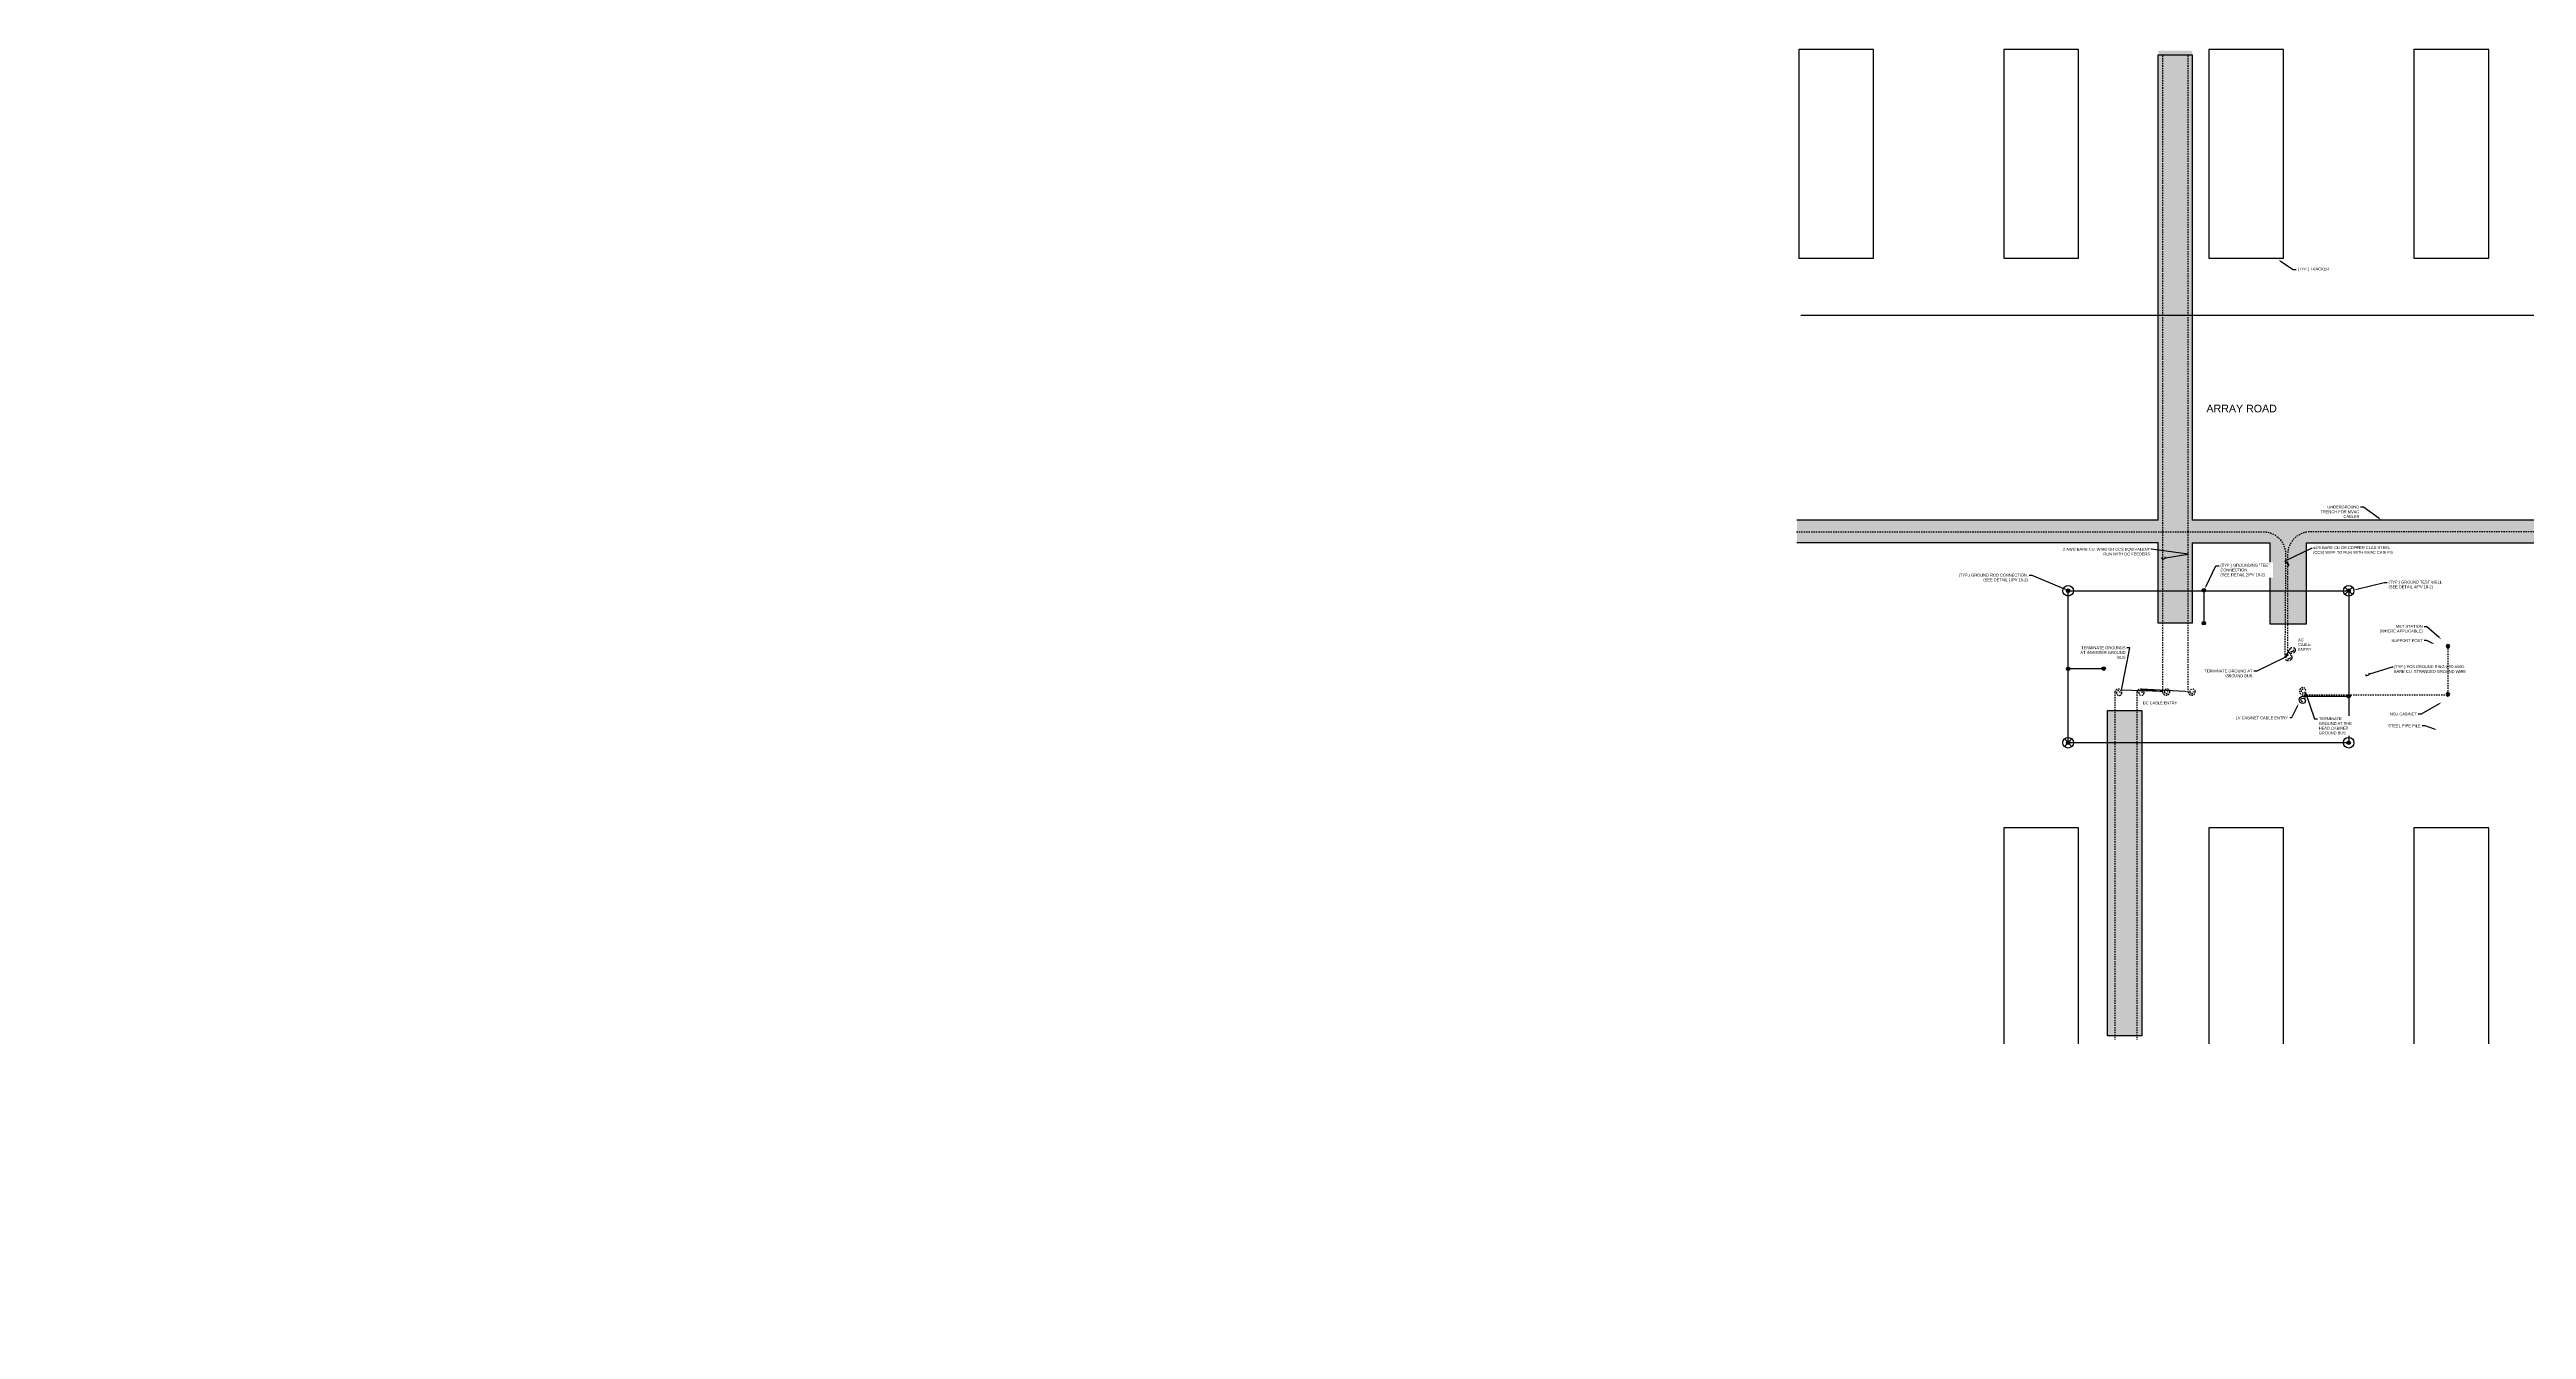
# Model space of a CAD drawing. Header units: feet. Extents: x -17 to 5745, y -41 to 4380.
# Drawn here: x 1570 to 1798.1, y 4261.9 to 4379.8 of the extents above; entities that cross this region are included whole.
import ezdxf
from ezdxf import colors
from ezdxf.entities.mleader import LeaderData, LeaderLine
from ezdxf.math import Vec2, Vec3

# ---------------------------------------------------------------- set-up
doc = ezdxf.new("R2010")
doc.units = ezdxf.units.FT
doc.header["$MEASUREMENT"] = 0
doc.linetypes.add('HIDDEN2', pattern=[0.1875, 0.125, -0.0625])
for name, color, linetype in [('C-ARRY-TABL', 253, 'Continuous'), ('E-CABL-UG1', 124, 'HIDDEN2'), ('E-CABL-UG4', 64, 'Continuous'), ('E-GRND', 3, 'Continuous'), ('E-TREN', 6, 'Continuous'), ('E-TREN-HATCH', 254, 'Continuous'), ('G-ANNO-TEXT', 1, 'Continuous'), ('G-TEXT', 7, 'Continuous')]:
    doc.layers.add(name, color=color, linetype=linetype)
doc.styles.add('NEI-A', font='arial.ttf')

# ---------------------------------------------------------------- blocks, each defined once
blk = doc.blocks.new('GRND_ROD')
at = {"linetype": 'Continuous'}
h = blk.add_hatch(color=256, dxfattribs=at)
edge = h.paths.add_edge_path()
edge.add_arc((0, 0), 0.0312, 0, 360)
for radius in [0.0937, 0.0312]:
    blk.add_circle((0, 0), radius, dxfattribs=at)
blk = doc.blocks.new('GRND_TEST_WELL')
at = {"linetype": 'Continuous'}
h = blk.add_hatch(color=256, dxfattribs=at)
edge = h.paths.add_edge_path()
edge.add_arc((0, 0), 0.0312, 0, 360)
for p, q in [((-0.066, 0.066), (0.066, -0.066)), ((-0.066, -0.066), (0.066, 0.066))]:
    blk.add_line(p, q, dxfattribs=at)
for radius in [0.0937, 0.0312]:
    blk.add_circle((0, 0), radius, dxfattribs=at)
blk = doc.blocks.new('_Dot')
at = {"color": 0, "linetype": 'ByBlock', "lineweight": -2}
blk.add_line((-0.5, 0), (-1, 0), dxfattribs=at)
at = {"color": 0, "linetype": 'ByBlock', "const_width": 0.5}
blk.add_lwpolyline([(-0.25, 0, 1), (0.25, 0, 1)], format="xyb", close=True, dxfattribs=at)
blk = doc.blocks.new('GRND_CONNECTION')
at = {"linetype": 'Continuous'}
h = blk.add_hatch(color=256, dxfattribs=at)
edge = h.paths.add_edge_path()
edge.add_arc((0, 0), 0.0312, 0, 360)
blk.add_circle((0, 0), 0.0312, dxfattribs=at)
blk = doc.blocks.new('Equipment Callout Arrowhead .75')
at = {"color": 0}
blk.add_ellipse((-0.25, 0), major_axis=(0.743, 0), ratio=0.350959, start_param=-0.80282, end_param=3.944413, dxfattribs=at)
blk = doc.blocks.new('Coil Spare')
at = {"color": 64}
for centre, radius, start, end in [((0.125, 0), 0.125, 0, 180), ((0.125, 0), 0.0625, 0, 180), ((0.15625, 0), 0.09375, 180, 0)]:
    blk.add_arc(centre, radius, start, end, dxfattribs=at)

msp = doc.modelspace()

# ---------------------------------------------------------------- hatches: boundary and pattern name
at = {"layer": 'E-TREN-HATCH'}
h = msp.add_hatch(color=256, dxfattribs=at)
h.dxf.hatch_style = 1
h.paths.add_polyline_path([(1730.89, 4336.43), (1730.89, 4334.34), (1774.42, 4334.34), (1774.42, 4326.89), (1777.79, 4326.89), (1777.79, 4334.34), (1787.53, 4334.35), (1787.53, 4336.45)])

# ---------------------------------------------------------------- linework, layer by layer
at = {"layer": 'C-ARRY-TABL'}
for points in [[(1737.94, 4379.77), (1731.04, 4379.77), (1731.04, 4360.56), (1737.94, 4360.56)], [(1756.82, 4379.77), (1749.92, 4379.77), (1749.92, 4360.56), (1756.82, 4360.56)], [(1775.7, 4379.77), (1768.8, 4379.77), (1768.8, 4360.56), (1775.7, 4360.56)], [(1794.59, 4379.77), (1787.69, 4379.77), (1787.69, 4360.56), (1794.59, 4360.56)]]:
    msp.add_lwpolyline(points, close=True, dxfattribs=at)
msp.add_lwpolyline([(1731.24, 4355.31), (1811.32, 4355.31)], dxfattribs=at)
at = {"layer": 'E-CABL-UG4', "flags": 128}
msp.add_lwpolyline([(1755.86, 4329.94), (1781.69, 4329.94), (1781.69, 4315.95), (1755.86, 4315.95)], close=True, dxfattribs=at)

# ---------------------------------------------------------------- block references
at = {"layer": 'E-GRND', "xscale": 5.214970900475605, "yscale": 5.214970900475605, "zscale": 5.214970900475605, "rotation": 270}
for name, p in [('GRND_ROD', (1755.86, 4329.94)), ('GRND_TEST_WELL', (1781.69, 4329.94)), ('GRND_TEST_WELL', (1755.86, 4315.95)), ('GRND_ROD', (1781.69, 4315.95))]:
    msp.add_blockref(name, p, dxfattribs=at)

# ---------------------------------------------------------------- next in the draw order: leaders
at = {"layer": 'G-ANNO-TEXT'}
ml = msp.add_multileader_mtext('Standard', dxfattribs=at)
ml.set_content('\\A1;(TYP.) TRACKER ', color=256, style='NEI-A')
ml.set_leader_properties()
ml.build(insert=Vec2(0, 0))
ml.multileader.update_dxf_attribs({"dogleg_length": 3.07, "arrow_head_size": 0.269})
ctx = ml.context
ctx.base_point, ctx.char_height, ctx.arrow_head_size, ctx.landing_gap_size, ctx.plane_origin = Vec3(1776.86, 4359.53), 0.2623, 0.269, 0.134, Vec3(1820.87, 4309.43)
notes = []
notes.append((ctx, [(0, (1, 1, 0), (1776.59, 4359.53), (1, 0), 0.269, [(1, [(1775.2, 4360.43)], 0, [])])]))
ctx.mtext.insert, ctx.mtext.width, ctx.mtext.flow_direction = Vec3(1776.99, 4359.7), 2.9518, 5
ctx.mtext.has_bg_fill, ctx.mtext.bg_color, ctx.mtext.bg_scale_factor, ctx.mtext.bg_transparency, ctx.mtext.use_window_bg_color = 1, -1073741824, 1.5, 0, 1
at = {"layer": 'G-TEXT', "color": 253}
ml = msp.add_multileader_mtext('Standard', dxfattribs=at)
ml.set_content('ARRAY ROAD', color=253, style='NEI-A')
ml.set_leader_properties()
ml.set_arrow_properties(name='DOT')
ml.build(insert=Vec2(0, 0))
ml.multileader.update_dxf_attribs({"dogleg_length": 0.36, "arrow_head_size": 0.351})
ctx = ml.context
ctx.base_point, ctx.char_height, ctx.arrow_head_size, ctx.landing_gap_size, ctx.plane_origin = Vec3(1853.25, 4342.65), 0.702, 0.351, 0.00546, Vec3(1849.15, 4337.68)
notes.append((ctx, [(0, (0, 0, 0), (0, 0), (1, 0), 1, [])]))
ctx.mtext.insert, ctx.mtext.width, ctx.mtext.flow_direction = Vec3(1853.26, 4343.01), 6.4402, 5
ctx.mtext.has_bg_fill, ctx.mtext.bg_color, ctx.mtext.bg_scale_factor, ctx.mtext.bg_transparency, ctx.mtext.use_window_bg_color = 1, -1073741824, 1.5, 0, 1
for ctx, leaders in notes:
    for number, flags, end, landing, length, lines in leaders:
        leader = LeaderData()
        leader.index, (leader.has_last_leader_line, leader.has_dogleg_vector, leader.attachment_direction) = number, flags
        leader.last_leader_point, leader.dogleg_vector, leader.dogleg_length = Vec3(end), Vec3(landing), length
        for number, points, colour, breaks in lines:
            line = LeaderLine()
            line.index, line.vertices, line.color, line.breaks = number, Vec3.list(points), colors.encode_raw_color(colour), breaks
            leader.lines.append(line)
        ctx.leaders.append(leader)

# ---------------------------------------------------------------- next in the draw order: leaders
ml = msp.add_multileader_mtext('Standard', dxfattribs=at)
ml.set_content('ARRAY ROAD', color=253, style='NEI-A')
ml.set_leader_properties()
ml.set_arrow_properties(name='DOT')
ml.build(insert=Vec2(0, 0))
ml.multileader.update_dxf_attribs({"dogleg_length": 0.36, "arrow_head_size": 0.351})
ctx = ml.context
ctx.base_point, ctx.char_height, ctx.arrow_head_size, ctx.landing_gap_size, ctx.plane_origin = Vec3(1856.87, 4342.65), 0.702, 0.351, 0.00546, Vec3(1852.77, 4337.68)
notes = []
notes.append((ctx, [(0, (0, 0, 0), (0, 0), (1, 0), 1, [])]))
ctx.mtext.insert, ctx.mtext.width, ctx.mtext.flow_direction = Vec3(1856.88, 4343.01), 6.4402, 5
ctx.mtext.has_bg_fill, ctx.mtext.bg_color, ctx.mtext.bg_scale_factor, ctx.mtext.bg_transparency, ctx.mtext.use_window_bg_color = 1, -1073741824, 1.5, 0, 1
for ctx, leaders in notes:
    for number, flags, end, landing, length, lines in leaders:
        leader = LeaderData()
        leader.index, (leader.has_last_leader_line, leader.has_dogleg_vector, leader.attachment_direction) = number, flags
        leader.last_leader_point, leader.dogleg_vector, leader.dogleg_length = Vec3(end), Vec3(landing), length
        for number, points, colour, breaks in lines:
            line = LeaderLine()
            line.index, line.vertices, line.color, line.breaks = number, Vec3.list(points), colors.encode_raw_color(colour), breaks
            leader.lines.append(line)
        ctx.leaders.append(leader)

# ---------------------------------------------------------------- next in the draw order: hatches: boundary and pattern name
at = {"layer": 'E-TREN-HATCH'}
h = msp.add_hatch(color=256, dxfattribs=at)
h.dxf.hatch_style = 1
h.paths.add_polyline_path([(1811.42, 4334.35), (1811.42, 4336.45), (1787.53, 4336.45), (1787.53, 4334.35)])

# ---------------------------------------------------------------- next in the draw order: linework, layer by layer
at = {"layer": 'C-ARRY-TABL'}
for points in [[(1756.82, 4288.23), (1756.82, 4308.11), (1749.92, 4308.11), (1749.92, 4288.23)], [(1775.7, 4288.23), (1775.7, 4308.11), (1768.8, 4308.11), (1768.8, 4288.23)], [(1794.59, 4288.23), (1794.59, 4308.11), (1787.69, 4308.11), (1787.69, 4288.23)]]:
    msp.add_lwpolyline(points, dxfattribs=at)

# ---------------------------------------------------------------- next in the draw order: block references
at = {"layer": 'E-GRND', "xscale": 5.259062130537732, "yscale": 5.259062130537732, "zscale": 5.259062130537732, "rotation": 180}
msp.add_blockref('GRND_CONNECTION', (1781.69, 4320.22), dxfattribs=at)

# ---------------------------------------------------------------- next in the draw order: leaders
at = {"layer": 'G-ANNO-TEXT'}
ml = msp.add_multileader_mtext('Standard', dxfattribs=at)
ml.set_content('\\A1;UNDERGROUND TRENCH FOR MVAC CABLES ', color=256, style='NEI-A')
ml.set_leader_properties()
ml.build(insert=Vec2(0, 0))
ml.multileader.update_dxf_attribs({"dogleg_length": 3.07, "arrow_head_size": 0.269})
ctx = ml.context
ctx.base_point, ctx.char_height, ctx.arrow_head_size, ctx.landing_gap_size, ctx.plane_origin = Vec3(1778.02, 4337.65), 0.2623, 0.269, 0.134, Vec3(1832.9, 4284.64)
ctx.text_align_type = 2
notes = []
notes.append((ctx, [(1, (1, 1, 0), (1783.06, 4337.65), (-1, 0), 0.269, [(1, [(1784.71, 4336.43)], 0, [])])]))
ctx.mtext.insert, ctx.mtext.width, ctx.mtext.alignment, ctx.mtext.flow_direction = Vec3(1782.66, 4337.78), 4.5323, 3, 5
ctx.mtext.has_bg_fill, ctx.mtext.bg_color, ctx.mtext.bg_scale_factor, ctx.mtext.bg_transparency, ctx.mtext.use_window_bg_color = 1, -1073741824, 1.5, 0, 1
ml = msp.add_multileader_mtext('Standard', dxfattribs=at)
ml.set_content('\\A1;(TYP.) PCS GROUND RING #4/0 AWG. BARE CU. STRANDED GROUND WIRE ', color=256, style='NEI-A')
ml.set_leader_properties()
ml.set_arrow_properties(name='Equipment Callout Arrowhead .75')
ml.build(insert=Vec2(0, 0))
ml.multileader.update_dxf_attribs({"dogleg_length": 0.0625, "arrow_head_size": 0.255})
ctx = ml.context
ctx.base_point, ctx.char_height, ctx.arrow_head_size, ctx.landing_gap_size, ctx.plane_origin = Vec3(1785.77, 4322.94), 0.2622, 0.255, 0.09, Vec3(1782.01, 4331.29)
notes.append((ctx, [(0, (1, 1, 0), (1785.71, 4322.94), (1, 0), 0.0625, [(0, [(1783.38, 4322.21)], 0, [])])]))
ctx.mtext.insert, ctx.mtext.width, ctx.mtext.defined_height, ctx.mtext.flow_direction = Vec3(1785.86, 4323.08), 7.0824, 2.14, 5
ml = msp.add_multileader_mtext('Standard', dxfattribs=at)
ml.set_content('\\A1;STEEL PIPE PILE', color=256, style='NEI-A')
ml.set_leader_properties()
ml.build(insert=Vec2(0, 0))
ml.multileader.update_dxf_attribs({"dogleg_length": 3.07, "arrow_head_size": 0.269})
ctx = ml.context
ctx.base_point, ctx.char_height, ctx.arrow_head_size, ctx.landing_gap_size, ctx.plane_origin = Vec3(1785.23, 4317.51), 0.2623, 0.269, 0.134, Vec3(1756.31, 4366.61)
ctx.text_align_type = 2
notes.append((ctx, [(0, (1, 1, 0), (1788.72, 4317.51), (-1, 0), 0.269, [(1, [(1789.84, 4317.11)], 0, [])])]))
ctx.mtext.insert, ctx.mtext.width, ctx.mtext.alignment, ctx.mtext.flow_direction = Vec3(1788.32, 4317.64), 2.9763, 3, 5
ctx.mtext.has_bg_fill, ctx.mtext.bg_color, ctx.mtext.bg_scale_factor, ctx.mtext.bg_transparency, ctx.mtext.use_window_bg_color = 1, -1073741824, 1.5, 0, 1
for ctx, leaders in notes:
    for number, flags, end, landing, length, lines in leaders:
        leader = LeaderData()
        leader.index, (leader.has_last_leader_line, leader.has_dogleg_vector, leader.attachment_direction) = number, flags
        leader.last_leader_point, leader.dogleg_vector, leader.dogleg_length = Vec3(end), Vec3(landing), length
        for number, points, colour, breaks in lines:
            line = LeaderLine()
            line.index, line.vertices, line.color, line.breaks = number, Vec3.list(points), colors.encode_raw_color(colour), breaks
            leader.lines.append(line)
        ctx.leaders.append(leader)

# ---------------------------------------------------------------- next in the draw order: leaders
ml = msp.add_multileader_mtext('Standard', dxfattribs=at)
ml.set_content('\\A1;NCU CABINET ', color=256, style='NEI-A')
ml.set_leader_properties()
ml.build(insert=Vec2(0, 0))
ml.multileader.update_dxf_attribs({"dogleg_length": 3.07, "arrow_head_size": 0.269})
ctx = ml.context
ctx.base_point, ctx.char_height, ctx.arrow_head_size, ctx.landing_gap_size, ctx.plane_origin = Vec3(1785.37, 4318.59), 0.2623, 0.269, 0.134, Vec3(1757.11, 4368.61)
ctx.text_align_type = 2
notes = []
notes.append((ctx, [(0, (1, 1, 0), (1788.35, 4318.59), (-1, 0), 0.269, [(1, [(1790.25, 4319.66)], 0, [])])]))
ctx.mtext.insert, ctx.mtext.width, ctx.mtext.alignment, ctx.mtext.flow_direction = Vec3(1787.95, 4318.72), 2.4786, 3, 5
ctx.mtext.has_bg_fill, ctx.mtext.bg_color, ctx.mtext.bg_scale_factor, ctx.mtext.bg_transparency, ctx.mtext.use_window_bg_color = 1, -1073741824, 1.5, 0, 1
at = {"layer": 'G-TEXT', "color": 253}
ml = msp.add_multileader_mtext('Standard', dxfattribs=at)
ml.set_content('ARRAY ROAD', color=253, style='NEI-A')
ml.set_leader_properties()
ml.set_arrow_properties(name='DOT')
ml.build(insert=Vec2(0, 0))
ml.multileader.update_dxf_attribs({"dogleg_length": 0.36, "arrow_head_size": 0.351})
ctx = ml.context
ctx.base_point, ctx.char_height, ctx.arrow_head_size, ctx.landing_gap_size, ctx.plane_origin = Vec3(1768.59, 4346.71), 0.702, 0.351, 0.00546, Vec3(1764.48, 4341.74)
notes.append((ctx, [(0, (0, 0, 0), (0, 0), (1, 0), 1, [])]))
ctx.mtext.insert, ctx.mtext.width, ctx.mtext.flow_direction = Vec3(1768.59, 4347.07), 6.4402, 5
ctx.mtext.has_bg_fill, ctx.mtext.bg_color, ctx.mtext.bg_scale_factor, ctx.mtext.bg_transparency, ctx.mtext.use_window_bg_color = 1, -1073741824, 1.5, 0, 1
for ctx, leaders in notes:
    for number, flags, end, landing, length, lines in leaders:
        leader = LeaderData()
        leader.index, (leader.has_last_leader_line, leader.has_dogleg_vector, leader.attachment_direction) = number, flags
        leader.last_leader_point, leader.dogleg_vector, leader.dogleg_length = Vec3(end), Vec3(landing), length
        for number, points, colour, breaks in lines:
            line = LeaderLine()
            line.index, line.vertices, line.color, line.breaks = number, Vec3.list(points), colors.encode_raw_color(colour), breaks
            leader.lines.append(line)
        ctx.leaders.append(leader)

# ---------------------------------------------------------------- next in the draw order: hatches: boundary and pattern name
at = {"layer": 'E-TREN-HATCH'}
h = msp.add_hatch(color=256, dxfattribs=at)
h.dxf.hatch_style = 1
h.paths.add_polyline_path([(1767.29, 4379.66), (1764.15, 4379.66), (1764.15, 4326.95), (1767.29, 4326.95)])
h = msp.add_hatch(color=256, dxfattribs=at)
h.dxf.hatch_style = 1
h.paths.add_polyline_path([(1759.48, 4318.94), (1759.48, 4288.94), (1762.63, 4288.94), (1762.63, 4318.94)])

# ---------------------------------------------------------------- next in the draw order: linework, layer by layer
at = {"layer": 'E-CABL-UG1'}
msp.add_lwpolyline([(1760.64, 4320.54, 1), (1760.31, 4320.58, 1), (1760.8, 4320.52, 1), (1760.15, 4320.6)], format="xyb", dxfattribs=at)
msp.add_lwpolyline([(1760.15, 4320.6), (1760.15, 4288.61)], dxfattribs=at)
at = {"layer": 'E-CABL-UG4', "flags": 128}
for points in [[(1768.35, 4329.96), (1768.35, 4326.93)], [(1759.15, 4322.75), (1755.86, 4322.75)]]:
    msp.add_lwpolyline(points, dxfattribs=at)
at = {"layer": 'E-TREN'}
for points in [[(1764.15, 4336.43), (1764.15, 4379.29), (1767.29, 4379.29), (1767.29, 4336.43)], [(1764.15, 4336.43), (1730.88, 4336.43)], [(1777.81, 4334.35), (1811.42, 4334.35), (1811.42, 4336.45), (1767.29, 4336.43)], [(1764.15, 4334.34), (1730.88, 4334.34)], [(1767.29, 4334.34), (1767.29, 4326.95), (1764.15, 4326.95), (1764.15, 4334.34)], [(1767.29, 4334.34), (1774.42, 4334.34), (1774.42, 4326.89), (1777.82, 4326.89), (1777.82, 4334.34), (1780.42, 4334.34)]]:
    msp.add_lwpolyline(points, dxfattribs=at)
msp.add_lwpolyline([(1759.48, 4318.93), (1762.63, 4318.93), (1762.63, 4288.95), (1759.48, 4288.95)], close=True, dxfattribs=at)

# ---------------------------------------------------------------- next in the draw order: block references
at = {"layer": 'E-GRND', "yscale": 5.259062130537732, "zscale": 5.259062130537732}
for p, xscale, rotation in [((1768.35, 4329.98), 5.259062130537732, 270), ((1768.35, 4326.96), 5.259062130537732, 180), ((1755.86, 4322.75), 5.259062130537732, 180), ((1759.13, 4322.77), 5.259062130537732, 180), ((1790.83, 4320.41), -5.259062130537732, 180)]:
    msp.add_blockref('GRND_CONNECTION', p, dxfattribs=dict(at, xscale=xscale, rotation=rotation))

# ---------------------------------------------------------------- next in the draw order: leaders
at = {"layer": 'G-ANNO-TEXT'}
ml = msp.add_multileader_mtext('Standard', dxfattribs=at)
ml.set_content('#2/0 BARE CU OR COPPER CLAD STEEL (CCS) WIRE{\\A1; TO RUN WITH MVAC CABLES }', color=256, style='NEI-A')
ml.set_leader_properties()
ml.set_arrow_properties(name='Equipment Callout Arrowhead .75')
ml.build(insert=Vec2(0, 0))
ml.multileader.update_dxf_attribs({"dogleg_length": 0.0625, "arrow_head_size": 0.255})
ctx = ml.context
ctx.base_point, ctx.char_height, ctx.arrow_head_size, ctx.landing_gap_size, ctx.plane_origin = Vec3(1778.33, 4333.87), 0.2622, 0.255, 0.09, Vec3(1742.47, 4353.59)
notes = []
notes.append((ctx, [(0, (1, 1, 0), (1778.26, 4333.87), (1, 0), 0.0625, [(0, [(1776.1, 4332.34), (1775.83, 4332.7)], 0, [])])]))
ctx.mtext.insert, ctx.mtext.width, ctx.mtext.defined_height, ctx.mtext.flow_direction = Vec3(1778.42, 4334.04), 8.154, 2.14, 5
ml = msp.add_multileader_mtext('Standard', dxfattribs=at)
ml.set_content('2 AWG BARE CU. WIRE OR CCS EQUIVALENT{\\A1; RUN WITH DC FEEDERS }', color=256, style='NEI-A')
ml.set_leader_properties()
ml.set_arrow_properties(name='Equipment Callout Arrowhead .75')
ml.build(insert=Vec2(0, 0))
ml.multileader.update_dxf_attribs({"dogleg_length": 0.0625, "arrow_head_size": 0.255})
ctx = ml.context
ctx.base_point, ctx.char_height, ctx.arrow_head_size, ctx.landing_gap_size, ctx.plane_origin = Vec3(1755.3, 4333.76), 0.2622, 0.255, 0.09, Vec3(1725.04, 4353.48)
ctx.text_align_type = 2
notes.append((ctx, [(1, (1, 1, 0), (1763.54, 4333.76), (-1, 0), 0.0625, [(0, [(1764.58, 4332.94), (1766.92, 4333.31)], 0, [])])]))
ctx.mtext.insert, ctx.mtext.width, ctx.mtext.defined_height, ctx.mtext.alignment, ctx.mtext.flow_direction = Vec3(1763.39, 4333.89), 8.154, 2.14, 3, 5
ml = msp.add_multileader_mtext('Standard', dxfattribs=at)
ml.set_content('\\A1;TERMINATE GROUND AT GROUND BUS', color=256, style='NEI-A')
ml.set_leader_properties()
ml.build(insert=Vec2(0, 0))
ml.multileader.update_dxf_attribs({"dogleg_length": 3.07, "arrow_head_size": 0.269})
ctx = ml.context
ctx.base_point, ctx.char_height, ctx.arrow_head_size, ctx.landing_gap_size, ctx.plane_origin = Vec3(1768.29, 4322.55), 0.2623, 0.269, 0.134, Vec3(1778.8, 4358.18)
ctx.text_align_type = 2
notes.append((ctx, [(0, (1, 1, 0), (1773.22, 4322.55), (-1, 0), 0.269, [(1, [(1776.3, 4324.61), (1775.8, 4323.81)], 0, [])])]))
ctx.mtext.insert, ctx.mtext.width, ctx.mtext.defined_height, ctx.mtext.alignment, ctx.mtext.flow_direction = Vec3(1772.82, 4322.68), 5.2921, 0.605, 3, 5
ctx.mtext.has_bg_fill, ctx.mtext.bg_color, ctx.mtext.bg_scale_factor, ctx.mtext.bg_transparency, ctx.mtext.use_window_bg_color = 1, -1073741824, 1.5, 0, 1
ml = msp.add_multileader_mtext('Standard', dxfattribs=at)
ml.set_content('LV CABINET CABLE ENTRY', color=256, style='NEI-A')
ml.set_leader_properties()
ml.build(insert=Vec2(0, 0))
ml.multileader.update_dxf_attribs({"dogleg_length": 0.0625, "arrow_head_size": 0.33, "scale": 768})
ctx = ml.context
ctx.base_point, ctx.scale, ctx.char_height, ctx.arrow_head_size, ctx.landing_gap_size, ctx.plane_origin = Vec3(1771.14, 4318.24), 768, 0.2638, 0.33, 0.165, Vec3(1776.42, 4318.24)
ctx.text_align_type = 2
notes.append((ctx, [(0, (1, 1, 0), (1776.42, 4318.24), (-1, 0), 0.165, [(0, [(1777.1, 4319.58)], 0, [])])]))
ctx.mtext.insert, ctx.mtext.alignment, ctx.mtext.flow_direction = Vec3(1776.09, 4318.37), 3, 5
ctx.mtext.has_bg_fill, ctx.mtext.bg_color, ctx.mtext.bg_scale_factor, ctx.mtext.bg_transparency, ctx.mtext.use_window_bg_color = 1, -1027028792, 1.5, 0, 1
for ctx, leaders in notes:
    for number, flags, end, landing, length, lines in leaders:
        leader = LeaderData()
        leader.index, (leader.has_last_leader_line, leader.has_dogleg_vector, leader.attachment_direction) = number, flags
        leader.last_leader_point, leader.dogleg_vector, leader.dogleg_length = Vec3(end), Vec3(landing), length
        for number, points, colour, breaks in lines:
            line = LeaderLine()
            line.index, line.vertices, line.color, line.breaks = number, Vec3.list(points), colors.encode_raw_color(colour), breaks
            leader.lines.append(line)
        ctx.leaders.append(leader)

# ---------------------------------------------------------------- next in the draw order: linework, layer by layer
at = {"layer": 'E-CABL-UG1', "flags": 128}
msp.add_lwpolyline([(1776.1, 4324.42), (1776.1, 4333.3, -0.414214), (1778.2, 4335.4), (1811.38, 4335.4)], format="xyb", dxfattribs=at)

# ---------------------------------------------------------------- next in the draw order: block references
at = {"layer": 'E-CABL-UG1', "xscale": -2.629531065268866, "yscale": 2.629531065268866, "zscale": 2.629531065268866, "rotation": 180}
for p in [(1775.8, 4323.81), (1776.1, 4324.48)]:
    msp.add_blockref('Coil Spare', p, dxfattribs=at)

# ---------------------------------------------------------------- next in the draw order: texts
at = {"color": 1, "insert": (1777.03, 4325.55), "char_height": 0.262, "width": 0.8421, "attachment_point": 1, "style": 'NEI-A'}
msp.add_mtext('AC \\PCABLE \\PENTRY', dxfattribs=at)
at = {"color": 1, "insert": (1762.73, 4319.74), "char_height": 0.2623, "width": 3.18, "attachment_point": 1, "style": 'NEI-A', "bg_fill": 3, "box_fill_scale": 1.5, "bg_fill_color": 256, "bg_fill_transparency": 0}
msp.add_mtext('DC CABLE ENTRY', dxfattribs=at)

# ---------------------------------------------------------------- next in the draw order: leaders
at = {"layer": 'G-ANNO-TEXT'}
ml = msp.add_multileader_mtext('Standard', dxfattribs=at)
ml.set_content('\\A1;TERMINATE GROUND AT THE HEAD CABINET GROUND BUS', color=256, style='NEI-A')
ml.set_leader_properties()
ml.build(insert=Vec2(0, 0))
ml.multileader.update_dxf_attribs({"dogleg_length": 3.07, "arrow_head_size": 0.269})
ctx = ml.context
ctx.base_point, ctx.char_height, ctx.arrow_head_size, ctx.landing_gap_size, ctx.plane_origin = Vec3(1778.81, 4318.16), 0.2623, 0.269, 0.134, Vec3(1785.48, 4341.09)
notes = []
notes.append((ctx, [(1, (1, 1, 0), (1778.54, 4318.16), (1, 0), 0.269, [(1, [(1777.67, 4319.88), (1777.7, 4320.58)], 0, [])])]))
ctx.mtext.insert, ctx.mtext.width, ctx.mtext.defined_height, ctx.mtext.flow_direction = Vec3(1778.94, 4318.29), 3.7158, 0.605, 5
ctx.mtext.has_bg_fill, ctx.mtext.bg_color, ctx.mtext.bg_scale_factor, ctx.mtext.bg_transparency, ctx.mtext.use_window_bg_color = 1, -1073741824, 1.5, 0, 1
for ctx, leaders in notes:
    for number, flags, end, landing, length, lines in leaders:
        leader = LeaderData()
        leader.index, (leader.has_last_leader_line, leader.has_dogleg_vector, leader.attachment_direction) = number, flags
        leader.last_leader_point, leader.dogleg_vector, leader.dogleg_length = Vec3(end), Vec3(landing), length
        for number, points, colour, breaks in lines:
            line = LeaderLine()
            line.index, line.vertices, line.color, line.breaks = number, Vec3.list(points), colors.encode_raw_color(colour), breaks
            leader.lines.append(line)
        ctx.leaders.append(leader)

# ---------------------------------------------------------------- next in the draw order: linework, layer by layer
at = {"layer": 'E-CABL-UG1'}
for points in [[(1764.56, 4320.59), (1764.56, 4379.29)], [(1766.92, 4320.59), (1766.92, 4379.29)], [(1762.19, 4320.6), (1762.19, 4288.63)]]:
    msp.add_lwpolyline(points, dxfattribs=at)
for points in [[(1762.68, 4320.54, 1), (1762.35, 4320.58, 1), (1762.84, 4320.52, 1), (1762.19, 4320.6)], [(1765.04, 4320.66, -1), (1764.72, 4320.62, -1), (1765.21, 4320.68, -1), (1764.55, 4320.61)], [(1767.4, 4320.66, -1), (1767.07, 4320.62, -1), (1767.56, 4320.68, -1), (1766.91, 4320.61)]]:
    msp.add_lwpolyline(points, format="xyb", dxfattribs=at)
at = {"layer": 'E-CABL-UG1', "flags": 128}
msp.add_lwpolyline([(1777.49, 4320.86, 1), (1777.46, 4320.53, 1), (1777.51, 4321.02, 1), (1777.44, 4320.37), (1790.82, 4320.37)], format="xyb", dxfattribs=at)
at = {"layer": 'E-CABL-UG4', "flags": 128}
msp.add_lwpolyline([(1777.46, 4320.22), (1781.67, 4320.22)], dxfattribs=at)

# ---------------------------------------------------------------- next in the draw order: block references
at = {"layer": 'E-CABL-UG4', "xscale": -2.629531065268866, "yscale": 2.629531065268866, "zscale": 2.629531065268866, "rotation": 90}
msp.add_blockref('Coil Spare', (1777.46, 4320.22), dxfattribs=at)

# ---------------------------------------------------------------- next in the draw order: leaders
at = {"layer": 'G-ANNO-TEXT'}
ml = msp.add_multileader_mtext('Standard', dxfattribs=at)
ml.set_content('\\A1;MET STATION (WHERE APPLICABLE)', color=256, style='NEI-A')
ml.set_leader_properties()
ml.build(insert=Vec2(0, 0))
ml.multileader.update_dxf_attribs({"dogleg_length": 3.07, "arrow_head_size": 0.269})
ctx = ml.context
ctx.base_point, ctx.char_height, ctx.arrow_head_size, ctx.landing_gap_size, ctx.plane_origin = Vec3(1784.45, 4326.63), 0.2623, 0.269, 0.134, Vec3(1756.48, 4376.86)
ctx.text_align_type = 2
notes = []
notes.append((ctx, [(0, (1, 1, 0), (1788.9, 4326.63), (-1, 0), 0.269, [(1, [(1790.23, 4325.46)], 0, [])])]))
ctx.mtext.insert, ctx.mtext.width, ctx.mtext.alignment, ctx.mtext.flow_direction = Vec3(1788.5, 4326.8), 3.9389, 3, 5
ctx.mtext.has_bg_fill, ctx.mtext.bg_color, ctx.mtext.bg_scale_factor, ctx.mtext.bg_transparency, ctx.mtext.use_window_bg_color = 1, -1073741824, 1.5, 0, 1
for ctx, leaders in notes:
    for number, flags, end, landing, length, lines in leaders:
        leader = LeaderData()
        leader.index, (leader.has_last_leader_line, leader.has_dogleg_vector, leader.attachment_direction) = number, flags
        leader.last_leader_point, leader.dogleg_vector, leader.dogleg_length = Vec3(end), Vec3(landing), length
        for number, points, colour, breaks in lines:
            line = LeaderLine()
            line.index, line.vertices, line.color, line.breaks = number, Vec3.list(points), colors.encode_raw_color(colour), breaks
            leader.lines.append(line)
        ctx.leaders.append(leader)

# ---------------------------------------------------------------- next in the draw order: linework, layer by layer
at = {"layer": 'E-CABL-UG1', "flags": 128}
msp.add_lwpolyline([(1790.83, 4324.85), (1790.83, 4320.33)], dxfattribs=at)

# ---------------------------------------------------------------- next in the draw order: leaders
at = {"layer": 'G-ANNO-TEXT'}
ml = msp.add_multileader_mtext('Standard', dxfattribs=at)
ml.set_content('\\A1;TERMINATE GROUNDS AT INVERTER GROUND BUS ', color=256, style='NEI-A')
ml.set_leader_properties()
ml.build(insert=Vec2(0, 0))
ml.multileader.update_dxf_attribs({"dogleg_length": 3.07, "arrow_head_size": 0.269})
ctx = ml.context
ctx.base_point, ctx.char_height, ctx.arrow_head_size, ctx.landing_gap_size, ctx.plane_origin = Vec3(1756.87, 4324.69), 0.2623, 0.269, 0.134, Vec3(1800.62, 4347.01)
ctx.text_align_type = 2
notes = []
notes.append((ctx, [(0, (1, 1, 0), (1761.54, 4324.69), (-1, 0), 0.269, [(3, [(1766.9, 4320.65), (1762.57, 4320.88), (1764.57, 4320.66), (1760.78, 4320.78)], 0, [])])]))
ctx.mtext.insert, ctx.mtext.width, ctx.mtext.defined_height, ctx.mtext.alignment, ctx.mtext.flow_direction = Vec3(1761.14, 4324.82), 4.6134, 0.605, 3, 5
ctx.mtext.has_bg_fill, ctx.mtext.bg_color, ctx.mtext.bg_scale_factor, ctx.mtext.bg_transparency, ctx.mtext.use_window_bg_color = 1, -1073741824, 1.5, 0, 1
ml = msp.add_multileader_mtext('Standard', dxfattribs=at)
ml.set_content('\\A1;SUPPORT POST', color=256, style='NEI-A')
ml.set_leader_properties()
ml.build(insert=Vec2(0, 0))
ml.multileader.update_dxf_attribs({"dogleg_length": 3.07, "arrow_head_size": 0.269})
ctx = ml.context
ctx.base_point, ctx.char_height, ctx.arrow_head_size, ctx.landing_gap_size, ctx.plane_origin = Vec3(1785.52, 4325.35), 0.2623, 0.269, 0.134, Vec3(1756.13, 4375.21)
ctx.text_align_type = 2
notes.append((ctx, [(0, (1, 1, 0), (1788.9, 4325.35), (-1, 0), 0.269, [(1, [(1789.61, 4325.01)], 0, [])])]))
ctx.mtext.insert, ctx.mtext.width, ctx.mtext.alignment, ctx.mtext.flow_direction = Vec3(1788.5, 4325.48), 2.8656, 3, 5
ctx.mtext.has_bg_fill, ctx.mtext.bg_color, ctx.mtext.bg_scale_factor, ctx.mtext.bg_transparency, ctx.mtext.use_window_bg_color = 1, -1073741824, 1.5, 0, 1
for ctx, leaders in notes:
    for number, flags, end, landing, length, lines in leaders:
        leader = LeaderData()
        leader.index, (leader.has_last_leader_line, leader.has_dogleg_vector, leader.attachment_direction) = number, flags
        leader.last_leader_point, leader.dogleg_vector, leader.dogleg_length = Vec3(end), Vec3(landing), length
        for number, points, colour, breaks in lines:
            line = LeaderLine()
            line.index, line.vertices, line.color, line.breaks = number, Vec3.list(points), colors.encode_raw_color(colour), breaks
            leader.lines.append(line)
        ctx.leaders.append(leader)

# ---------------------------------------------------------------- next in the draw order: linework, layer by layer
at = {"layer": 'E-CABL-UG1', "flags": 128}
msp.add_lwpolyline([(1730.83, 4335.38), (1773.78, 4335.38, -0.414214), (1775.88, 4333.29), (1775.81, 4323.88)], format="xyb", dxfattribs=at)

# ---------------------------------------------------------------- next in the draw order: block references
at = {"layer": 'E-GRND', "xscale": -5.259062130537732, "yscale": 5.259062130537732, "zscale": 5.259062130537732, "rotation": 180}
msp.add_blockref('GRND_CONNECTION', (1790.83, 4324.84), dxfattribs=at)

# ---------------------------------------------------------------- next in the draw order: leaders
at = {"layer": 'G-TEXT', "color": 253}
ml = msp.add_multileader_mtext('Standard', dxfattribs=at)
ml.set_content('ARRAY ROAD', color=253, style='NEI-A')
ml.set_leader_properties()
ml.set_arrow_properties(name='DOT')
ml.build(insert=Vec2(0, 0))
ml.multileader.update_dxf_attribs({"dogleg_length": 0.36, "arrow_head_size": 0.351})
ctx = ml.context
ctx.base_point, ctx.char_height, ctx.arrow_head_size, ctx.landing_gap_size, ctx.plane_origin = Vec3(2061.55, 4344.42), 0.702, 0.351, 0.00546, Vec3(2057.45, 4339.45)
notes = []
notes.append((ctx, [(0, (0, 0, 0), (0, 0), (1, 0), 1, [])]))
ctx.mtext.insert, ctx.mtext.width, ctx.mtext.flow_direction = Vec3(2061.56, 4344.78), 6.4402, 5
ctx.mtext.has_bg_fill, ctx.mtext.bg_color, ctx.mtext.bg_scale_factor, ctx.mtext.bg_transparency, ctx.mtext.use_window_bg_color = 1, -1073741824, 1.5, 0, 1
for ctx, leaders in notes:
    for number, flags, end, landing, length, lines in leaders:
        leader = LeaderData()
        leader.index, (leader.has_last_leader_line, leader.has_dogleg_vector, leader.attachment_direction) = number, flags
        leader.last_leader_point, leader.dogleg_vector, leader.dogleg_length = Vec3(end), Vec3(landing), length
        for number, points, colour, breaks in lines:
            line = LeaderLine()
            line.index, line.vertices, line.color, line.breaks = number, Vec3.list(points), colors.encode_raw_color(colour), breaks
            leader.lines.append(line)
        ctx.leaders.append(leader)

# ---------------------------------------------------------------- next in the draw order: leaders
at = {"layer": 'G-ANNO-TEXT'}
ml = msp.add_multileader_mtext('Standard', dxfattribs=at)
ml.set_content('{\\C7;(TYP.) GROUNDING "TEE" CONNECTION. \\P(SEE DETAIL 2/PV 18-2) }', color=256, style='NEI-A')
ml.set_leader_properties(color=256)
ml.build(insert=Vec2(0, 0))
ml.multileader.update_dxf_attribs({"dogleg_length": 0.269, "arrow_head_size": 0.269})
ctx = ml.context
ctx.base_point, ctx.char_height, ctx.arrow_head_size, ctx.landing_gap_size, ctx.plane_origin = Vec3(1769.74, 4332.25), 0.2623, 0.269, 0.134, Vec3(1778.77, 4329.11)
notes = []
notes.append((ctx, [(1, (1, 1, 0), (1769.47, 4332.25), (1, 0), 0.269, [(0, [(1768.44, 4330.11)], 0, [])])]))
ctx.mtext.insert, ctx.mtext.width, ctx.mtext.flow_direction = Vec3(1769.88, 4332.42), 4.7173, 5
ctx.mtext.has_bg_fill, ctx.mtext.bg_color, ctx.mtext.bg_scale_factor, ctx.mtext.bg_transparency, ctx.mtext.use_window_bg_color = 1, -1073741824, 1.5, 0, 1
ml = msp.add_multileader_mtext('Standard', dxfattribs=at)
ml.set_content('{\\C7;(TYP.) GROUND ROD CONNECTION. \\P(SEE DETAIL 1/PV 18-2) }', color=256, style='NEI-A')
ml.set_leader_properties(color=256)
ml.build(insert=Vec2(0, 0))
ml.multileader.update_dxf_attribs({"dogleg_length": 0.269, "arrow_head_size": 0.269})
ctx = ml.context
ctx.base_point, ctx.char_height, ctx.arrow_head_size, ctx.landing_gap_size, ctx.plane_origin = Vec3(1745.69, 4331.34), 0.2623, 0.269, 0.134, Vec3(1755.39, 4329.79)
ctx.text_align_type = 2
notes.append((ctx, [(0, (1, 1, 0), (1752.54, 4331.34), (-1, 0), 0.269, [(0, [(1755.86, 4329.94)], 0, [])])]))
ctx.mtext.insert, ctx.mtext.alignment, ctx.mtext.flow_direction = Vec3(1752.14, 4331.51), 3, 5
ctx.mtext.has_bg_fill, ctx.mtext.bg_color, ctx.mtext.bg_scale_factor, ctx.mtext.bg_transparency, ctx.mtext.use_window_bg_color = 1, -1073741824, 1.5, 0, 1
ml = msp.add_multileader_mtext('Standard', dxfattribs=at)
ml.set_content('{\\C7;(TYP.) GROUND TEST WELL \\P(SEE DETAIL 4/PV 18-2) }', color=256, style='NEI-A')
ml.set_leader_properties(color=256)
ml.build(insert=Vec2(0, 0))
ml.multileader.update_dxf_attribs({"dogleg_length": 0.269, "arrow_head_size": 0.269})
ctx = ml.context
ctx.base_point, ctx.char_height, ctx.arrow_head_size, ctx.landing_gap_size, ctx.plane_origin = Vec3(1785.22, 4330.7), 0.2623, 0.269, 0.134, Vec3(1781.71, 4329.86)
notes.append((ctx, [(1, (1, 1, 0), (1784.96, 4330.7), (1, 0), 0.269, [(0, [(1782.17, 4330.01)], 0, [])])]))
ctx.mtext.insert, ctx.mtext.flow_direction = Vec3(1785.36, 4330.87), 5
ctx.mtext.has_bg_fill, ctx.mtext.bg_color, ctx.mtext.bg_scale_factor, ctx.mtext.bg_transparency, ctx.mtext.use_window_bg_color = 1, -1073741824, 1.5, 0, 1
for ctx, leaders in notes:
    for number, flags, end, landing, length, lines in leaders:
        leader = LeaderData()
        leader.index, (leader.has_last_leader_line, leader.has_dogleg_vector, leader.attachment_direction) = number, flags
        leader.last_leader_point, leader.dogleg_vector, leader.dogleg_length = Vec3(end), Vec3(landing), length
        for number, points, colour, breaks in lines:
            line = LeaderLine()
            line.index, line.vertices, line.color, line.breaks = number, Vec3.list(points), colors.encode_raw_color(colour), breaks
            leader.lines.append(line)
        ctx.leaders.append(leader)

doc.saveas('drawing.dxf')
